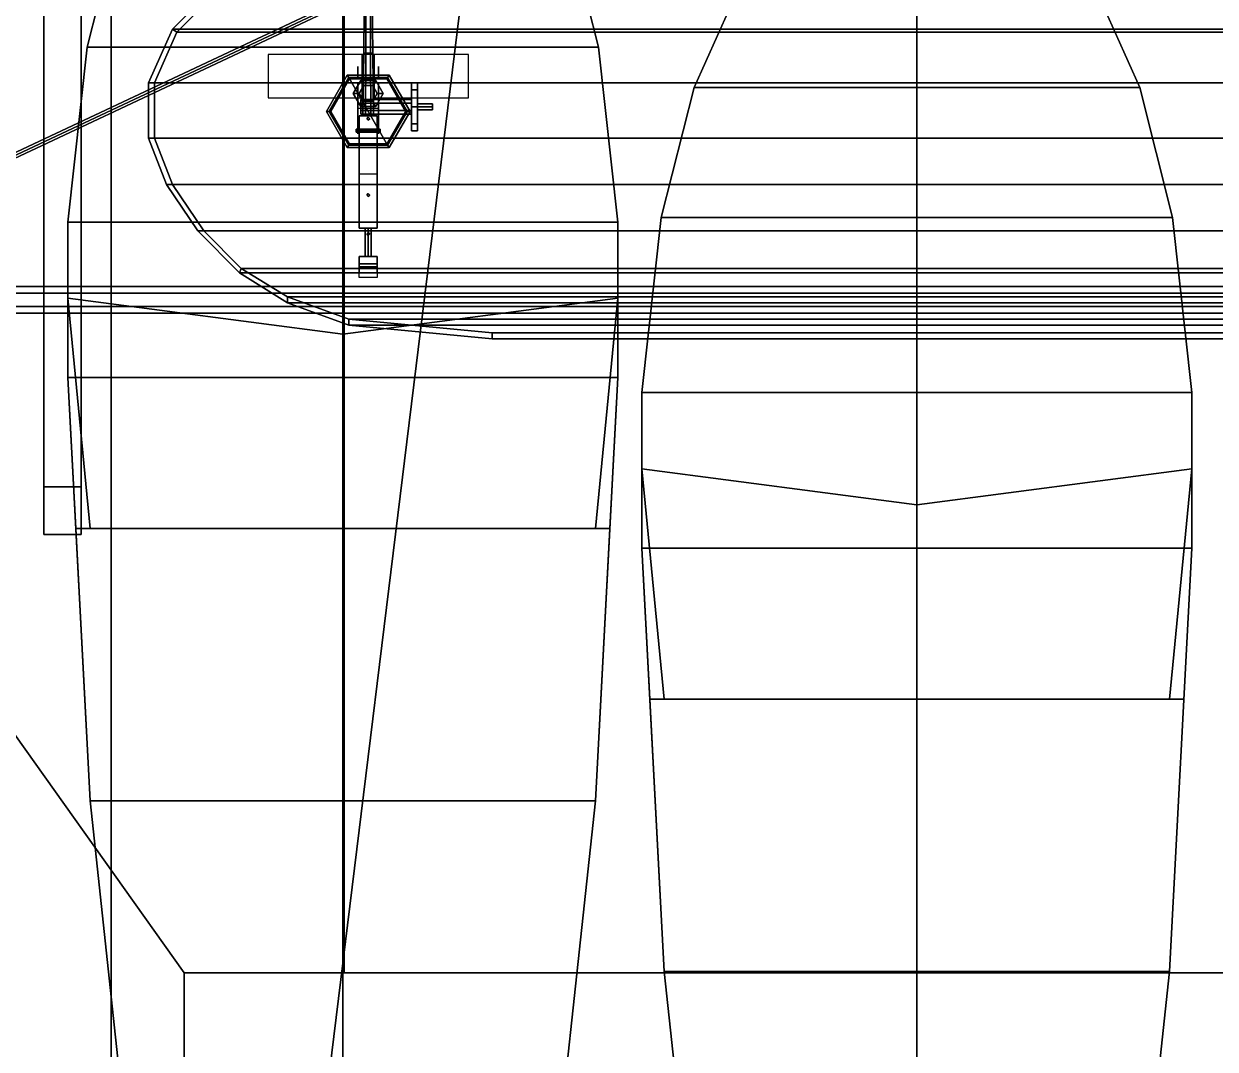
# Model space of a CAD drawing. Header units: millimetres. Extents: x -12 to 12, y -117 to 93.
# Drawn here: x -5.97 to 2, y 10.96 to 17.82 of the extents above; entities that cross this region are included whole.
import ezdxf

# ---------------------------------------------------------------- set-up
doc = ezdxf.new("R2010")
doc.units = ezdxf.units.MM
doc.header["$MEASUREMENT"] = 0
for name, color, linetype in [('barrel', 1, 'Continuous'), ('boats', 1, 'Continuous'), ('sleeve', 5, 'Continuous'), ('supersctucture', 3, 'Continuous'), ('turret', 2, 'Continuous')]:
    doc.layers.add(name, color=color, linetype=linetype)

msp = doc.modelspace()

# ---------------------------------------------------------------- linework, layer by layer
for points in [[(-6.5, 19.99, -6.98), (-5.39, 19.99, -7.11), (-5.39, 10.75, -7.11), (-6.5, 10.75, -6.98)], [(0, 10.75, -7.11), (-5.39, 10.75, -7.11), (-5.39, 19.99, -7.11), (0, 19.99, -7.11)], [(0, 19.99, -7.11), (5.39, 19.99, -7.11), (5.39, 10.75, -7.11), (0, 10.75, -7.11)], [(-3, 18.38, 22.13), (-5.5, -1.99, 28.75), (-5.5, -1.99, 28.81), (-3, 18.38, 22.18)], [(-3, 18.38, 22.18), (-5.5, -1.99, 28.81), (-5.5, -1.99, 28.75), (-3, 18.38, 22.13)], [(-4.98, 17.78, 24.02), (-4.98, 17.78, 25.38), (-4.61, 18.15, 25.38), (-4.61, 18.15, 24.02)], [(-4.98, 17.78, 25.38), (-4.95, 17.76, 25.38), (-4.58, 18.13, 25.38), (-4.61, 18.15, 25.38)], [(-4.61, 18.15, 24.02), (4.61, 18.15, 24.02), (4.98, 17.78, 24.02), (-4.98, 17.78, 24.02)], [(4.95, 17.76, 24.12), (4.58, 18.13, 24.12), (-4.58, 18.13, 24.12), (-4.95, 17.76, 24.12)], [(-4.58, 18.13, 24.12), (-4.58, 18.13, 25.38), (-4.95, 17.76, 25.38), (-4.95, 17.76, 24.12)], [(-4.98, 17.78, 24.02), (4.98, 17.78, 24.02), (5.14, 17.42, 24.02), (-5.14, 17.42, 24.02)], [(-5.14, 17.42, 24.02), (-5.14, 17.42, 25.38), (-4.98, 17.78, 25.38), (-4.98, 17.78, 24.02)], [(-5.14, 17.42, 25.38), (-5.1, 17.42, 25.38), (-4.95, 17.76, 25.38), (-4.98, 17.78, 25.38)], [(5.1, 17.42, 24.12), (4.95, 17.76, 24.12), (-4.95, 17.76, 24.12), (-5.1, 17.42, 24.12)], [(-4.95, 17.76, 24.12), (-4.95, 17.76, 25.38), (-5.1, 17.42, 25.38), (-5.1, 17.42, 24.12)], [(-3.92, 17.23, 24.2), (-3.795, 17.4465, 24.2), (-3.81, 17.4725, 24.17), (-3.95, 17.23, 24.17)], [(-3.81, 17.4725, 24.12), (-3.95, 17.23, 24.12), (-3.95, 17.23, 24.17), (-3.81, 17.4725, 24.17)], [(-3.795, 17.4465, 24.2), (-3.545, 17.4465, 24.2), (-3.53, 17.4725, 24.17), (-3.81, 17.4725, 24.17)], [(-3.53, 17.4725, 24.12), (-3.81, 17.4725, 24.12), (-3.81, 17.4725, 24.17), (-3.53, 17.4725, 24.17)], [(-3.545, 17.4465, 24.2), (-3.42, 17.23, 24.2), (-3.39, 17.23, 24.17), (-3.53, 17.4725, 24.17)], [(-3.39, 17.23, 24.12), (-3.53, 17.4725, 24.12), (-3.53, 17.4725, 24.17), (-3.39, 17.23, 24.17)], [(-5.14, 17.42, 24.02), (5.14, 17.42, 24.02), (5.14, 17.05, 24.02), (-5.14, 17.05, 24.02)], [(-5.14, 17.05, 24.02), (-5.14, 17.05, 25.38), (-5.14, 17.42, 25.38), (-5.14, 17.42, 24.02)], [(-5.14, 17.05, 25.38), (-5.1, 17.05, 25.38), (-5.1, 17.42, 25.38), (-5.14, 17.42, 25.38)], [(5.1, 17.05, 24.12), (5.1, 17.42, 24.12), (-5.1, 17.42, 24.12), (-5.1, 17.05, 24.12)], [(-5.1, 17.42, 24.12), (-5.1, 17.42, 25.38), (-5.1, 17.05, 25.38), (-5.1, 17.05, 24.12)], [(-3.795, 17.4465, 24.2), (-3.92, 17.23, 24.2), (-3.92, 17.23, 24.81), (-3.795, 17.4465, 24.81)], [(-3.545, 17.4465, 24.2), (-3.795, 17.4465, 24.2), (-3.795, 17.4465, 24.81), (-3.545, 17.4465, 24.81)], [(-3.42, 17.23, 24.2), (-3.545, 17.4465, 24.2), (-3.545, 17.4465, 24.81), (-3.42, 17.23, 24.81)], [(-3.795, 17.0135, 24.2), (-3.92, 17.23, 24.2), (-3.95, 17.23, 24.17), (-3.81, 16.9875, 24.17)], [(-3.95, 17.23, 24.12), (-3.81, 16.9875, 24.12), (-3.81, 16.9875, 24.17), (-3.95, 17.23, 24.17)], [(-3.92, 17.23, 24.2), (-3.795, 17.0135, 24.2), (-3.795, 17.0135, 24.81), (-3.92, 17.23, 24.81)], [(-3.545, 17.0135, 24.2), (-3.42, 17.23, 24.2), (-3.42, 17.23, 24.81), (-3.545, 17.0135, 24.81)], [(-3.42, 17.23, 24.2), (-3.545, 17.0135, 24.2), (-3.53, 16.9875, 24.17), (-3.39, 17.23, 24.17)], [(-3.53, 16.9875, 24.12), (-3.39, 17.23, 24.12), (-3.39, 17.23, 24.17), (-3.53, 16.9875, 24.17)], [(-5.14, 17.05, 24.02), (5.14, 17.05, 24.02), (5.02, 16.74, 24.02), (-5.02, 16.74, 24.02)], [(-5.02, 16.74, 24.02), (-5.02, 16.74, 25.38), (-5.14, 17.05, 25.38), (-5.14, 17.05, 24.02)], [(-5.02, 16.74, 25.38), (-4.98, 16.74, 25.38), (-5.1, 17.05, 25.38), (-5.14, 17.05, 25.38)], [(4.98, 16.74, 24.12), (5.1, 17.05, 24.12), (-5.1, 17.05, 24.12), (-4.98, 16.74, 24.12)], [(-5.1, 17.05, 24.12), (-5.1, 17.05, 25.38), (-4.98, 16.74, 25.38), (-4.98, 16.74, 24.12)], [(-3.545, 17.0135, 24.2), (-3.795, 17.0135, 24.2), (-3.81, 16.9875, 24.17), (-3.53, 16.9875, 24.17)], [(-3.81, 16.9875, 24.12), (-3.53, 16.9875, 24.12), (-3.53, 16.9875, 24.17), (-3.81, 16.9875, 24.17)], [(-3.795, 17.0135, 24.2), (-3.545, 17.0135, 24.2), (-3.545, 17.0135, 24.81), (-3.795, 17.0135, 24.81)], [(-5.02, 16.74, 24.02), (5.02, 16.74, 24.02), (4.81, 16.43, 24.02), (-4.81, 16.43, 24.02)], [(-4.81, 16.43, 24.02), (-4.81, 16.43, 25.38), (-5.02, 16.74, 25.38), (-5.02, 16.74, 24.02)], [(-4.81, 16.43, 25.38), (-4.77, 16.43, 25.38), (-4.98, 16.74, 25.38), (-5.02, 16.74, 25.38)], [(4.77, 16.43, 24.12), (4.98, 16.74, 24.12), (-4.98, 16.74, 24.12), (-4.77, 16.43, 24.12)], [(-4.98, 16.74, 24.12), (-4.98, 16.74, 25.38), (-4.77, 16.43, 25.38), (-4.77, 16.43, 24.12)], [(-4.81, 16.43, 24.02), (4.81, 16.43, 24.02), (4.53, 16.15, 24.02), (-4.53, 16.15, 24.02)], [(-4.53, 16.15, 24.02), (-4.53, 16.15, 25.38), (-4.81, 16.43, 25.38), (-4.81, 16.43, 24.02)], [(-4.53, 16.15, 25.38), (-4.52, 16.18, 25.38), (-4.77, 16.43, 25.38), (-4.81, 16.43, 25.38)], [(4.52, 16.18, 24.12), (4.77, 16.43, 24.12), (-4.77, 16.43, 24.12), (-4.52, 16.18, 24.12)], [(-4.77, 16.43, 24.12), (-4.77, 16.43, 25.38), (-4.52, 16.18, 25.38), (-4.52, 16.18, 24.12)], [(-4.21, 15.95, 25.38), (-4.21, 15.99, 25.38), (-4.52, 16.18, 25.38), (-4.53, 16.15, 25.38)], [(4.21, 15.99, 24.12), (4.52, 16.18, 24.12), (-4.52, 16.18, 24.12), (-4.21, 15.99, 24.12)], [(-4.52, 16.18, 24.12), (-4.52, 16.18, 25.38), (-4.21, 15.99, 25.38), (-4.21, 15.99, 24.12)], [(-4.53, 16.15, 24.02), (4.53, 16.15, 24.02), (4.21, 15.95, 24.02), (-4.21, 15.95, 24.02)], [(-4.21, 15.95, 24.02), (-4.21, 15.95, 25.38), (-4.53, 16.15, 25.38), (-4.53, 16.15, 24.02)], [(-8, 16.06, 23.94), (-8, 16.015, 24.0179), (8, 16.015, 24.0179), (8, 16.06, 23.94)], [(-8, 16.015, 23.8621), (-8, 16.06, 23.94), (8, 16.06, 23.94), (8, 16.015, 23.8621)], [(-8, 16.015, 24.0179), (-8, 15.925, 24.0179), (8, 15.925, 24.0179), (8, 16.015, 24.0179)], [(-8, 15.925, 23.8621), (-8, 16.015, 23.8621), (8, 16.015, 23.8621), (8, 15.925, 23.8621)], [(3.8, 15.84, 24.12), (4.21, 15.99, 24.12), (-4.21, 15.99, 24.12), (-3.8, 15.84, 24.12)], [(-4.21, 15.99, 24.12), (-4.21, 15.99, 25.38), (-3.8, 15.84, 25.38), (-3.8, 15.84, 24.12)], [(-3.8, 15.8, 25.38), (-3.8, 15.84, 25.38), (-4.21, 15.99, 25.38), (-4.21, 15.95, 25.38)], [(-4.21, 15.95, 24.02), (4.21, 15.95, 24.02), (3.8, 15.8, 24.02), (-3.8, 15.8, 24.02)], [(-3.8, 15.8, 24.02), (-3.8, 15.8, 25.38), (-4.21, 15.95, 25.38), (-4.21, 15.95, 24.02)], [(-8, 15.925, 24.0179), (-8, 15.88, 23.94), (8, 15.88, 23.94), (8, 15.925, 24.0179)], [(-8, 15.88, 23.94), (-8, 15.925, 23.8621), (8, 15.925, 23.8621), (8, 15.88, 23.94)], [(2.84, 15.75, 24.12), (3.8, 15.84, 24.12), (-3.8, 15.84, 24.12), (-2.84, 15.75, 24.12)], [(-3.8, 15.84, 24.12), (-3.8, 15.84, 25.38), (-2.84, 15.75, 25.38), (-2.84, 15.75, 24.12)], [(-2.84, 15.71, 25.38), (-2.84, 15.75, 25.38), (-3.8, 15.84, 25.38), (-3.8, 15.8, 25.38)], [(-3.8, 15.8, 24.02), (3.8, 15.8, 24.02), (2.84, 15.71, 24.02), (-2.84, 15.71, 24.02)], [(-2.84, 15.71, 24.02), (-2.84, 15.71, 25.38), (-3.8, 15.8, 25.38), (-3.8, 15.8, 24.02)], [(-2.84, 15.75, 24.12), (-2.84, 15.75, 25.38), (2.84, 15.75, 25.38), (2.84, 15.75, 24.12)], [(2.84, 15.71, 25.38), (2.84, 15.75, 25.38), (-2.84, 15.75, 25.38), (-2.84, 15.71, 25.38)], [(2.84, 15.71, 24.02), (2.84, 15.71, 25.38), (-2.84, 15.71, 25.38), (-2.84, 15.71, 24.02)], [(0, 15.71, 24.67), (0, -1.95, 31.69), (0, -1.95, 31.76), (0, 15.71, 24.72)], [(0, 15.71, 24.72), (0, -1.95, 31.76), (0, -1.95, 31.69), (0, 15.71, 24.67)]]:
    msp.add_3dface(points)
at = {"color": 2}
for points in [[(-8, 16.03, 23.94), (-7.96, 16.03, 23.98), (-2.96, 18.38, 22.21), (-3, 18.38, 22.17)], [(-7.96, 16.03, 23.9), (-8, 16.03, 23.94), (-3, 18.38, 22.17), (-2.96, 18.38, 22.13)], [(-7.96, 16.03, 23.98), (-7.92, 16.03, 23.94), (-2.92, 18.38, 22.17), (-2.96, 18.38, 22.21)], [(-7.92, 16.03, 23.94), (-7.96, 16.03, 23.9), (-2.96, 18.38, 22.13), (-2.92, 18.38, 22.17)], [(-5.5, -1.99, 28.78), (-5.46, -1.99, 28.82), (-7.96, 15.91, 23.98), (-8, 15.91, 23.94)], [(-5.46, -1.99, 28.74), (-5.5, -1.99, 28.78), (-8, 15.91, 23.94), (-7.96, 15.91, 23.9)], [(-5.46, -1.99, 28.82), (-5.42, -1.99, 28.78), (-7.92, 15.91, 23.94), (-7.96, 15.91, 23.98)], [(-5.42, -1.99, 28.78), (-5.46, -1.99, 28.74), (-7.96, 15.91, 23.9), (-7.92, 15.91, 23.94)]]:
    msp.add_3dface(points, dxfattribs=at)
at = {"layer": 'barrel'}
for points in [[(-3.7, 17.62, 25.18), (-3.685, 17.62, 25.206), (-3.6825, 18.17, 25.2017), (-3.695, 18.17, 25.18)], [(-3.685, 17.62, 25.154), (-3.7, 17.62, 25.18), (-3.695, 18.17, 25.18), (-3.6825, 18.17, 25.1583)], [(-3.685, 17.62, 25.206), (-3.655, 17.62, 25.206), (-3.6575, 18.17, 25.2017), (-3.6825, 18.17, 25.2017)], [(-3.655, 17.62, 25.154), (-3.685, 17.62, 25.154), (-3.6825, 18.17, 25.1583), (-3.6575, 18.17, 25.1583)], [(-3.655, 17.62, 25.206), (-3.64, 17.62, 25.18), (-3.645, 18.17, 25.18), (-3.6575, 18.17, 25.2017)], [(-3.64, 17.62, 25.18), (-3.655, 17.62, 25.154), (-3.6575, 18.17, 25.1583), (-3.645, 18.17, 25.18)], [(-3.7, 17.62, 25.18), (-3.685, 17.62, 25.154), (-3.6875, 17.2, 25.1497), (-3.705, 17.2, 25.18)], [(-3.685, 17.62, 25.206), (-3.7, 17.62, 25.18), (-3.705, 17.2, 25.18), (-3.6875, 17.2, 25.2103)], [(-3.685, 17.62, 25.154), (-3.655, 17.62, 25.154), (-3.6525, 17.2, 25.1497), (-3.6875, 17.2, 25.1497)], [(-3.655, 17.62, 25.206), (-3.685, 17.62, 25.206), (-3.6875, 17.2, 25.2103), (-3.6525, 17.2, 25.2103)], [(-3.655, 17.62, 25.154), (-3.64, 17.62, 25.18), (-3.635, 17.2, 25.18), (-3.6525, 17.2, 25.1497)], [(-3.64, 17.62, 25.18), (-3.655, 17.62, 25.206), (-3.6525, 17.2, 25.2103), (-3.635, 17.2, 25.18)]]:
    msp.add_3dface(points, dxfattribs=at)
at = {"layer": 'boats'}
for points in [[(-5.55, 17.66, 9.98), (-5.33, 18.53, 10.12), (-3.84, 18.53, 8.51), (-3.84, 17.66, 8.49)], [(-3.84, 17.66, 10.9), (-3.84, 18.53, 10.89), (-5.33, 18.53, 10.69), (-5.55, 17.66, 10.67)], [(-5.55, 17.66, 10.67), (-5.33, 18.53, 10.69), (-5.33, 18.53, 10.12), (-5.55, 17.66, 9.98)], [(-3.84, 17.66, 8.49), (-3.84, 18.53, 8.51), (-2.35, 18.53, 10.12), (-2.13, 17.66, 9.98)], [(-2.35, 18.53, 10.69), (-3.84, 18.53, 10.89), (-3.84, 17.66, 10.9), (-2.13, 17.66, 10.67)], [(-2.13, 17.66, 9.98), (-2.35, 18.53, 10.12), (-2.35, 18.53, 10.69), (-2.13, 17.66, 10.67)], [(-1.49, 17.39, 11.91), (-1.1, 18.26, 11.91), (-1.1, 18.26, 11.5), (-1.49, 17.39, 11.34)], [(0, 17.39, 12.11), (0, 18.26, 12.08), (-1.1, 18.26, 11.91), (-1.49, 17.39, 11.91)], [(-1.49, 17.39, 11.34), (-1.1, 18.26, 11.5), (0, 18.26, 10.32), (0, 17.39, 9.73)], [(1.1, 18.26, 11.91), (0, 18.26, 12.08), (0, 17.39, 12.11), (1.49, 17.39, 11.91)], [(0, 17.39, 9.73), (0, 18.26, 10.32), (1.1, 18.26, 11.5), (1.49, 17.39, 11.34)], [(1.49, 17.39, 11.34), (1.1, 18.26, 11.5), (1.1, 18.26, 11.91), (1.49, 17.39, 11.91)], [(-5.68, 16.49, 9.81), (-5.55, 17.66, 9.98), (-3.84, 17.66, 8.49), (-3.84, 16.49, 8.48)], [(-3.84, 16.49, 10.91), (-3.84, 17.66, 10.9), (-5.55, 17.66, 10.67), (-5.68, 16.49, 10.66)], [(-5.68, 16.49, 10.66), (-5.55, 17.66, 10.67), (-5.55, 17.66, 9.98), (-5.68, 16.49, 9.81)], [(-3.84, 16.49, 8.48), (-3.84, 17.66, 8.49), (-2.13, 17.66, 9.98), (-2, 16.49, 9.81)], [(-2.13, 17.66, 10.67), (-3.84, 17.66, 10.9), (-3.84, 16.49, 10.91), (-2, 16.49, 10.66)], [(-2, 16.49, 9.81), (-2.13, 17.66, 9.98), (-2.13, 17.66, 10.67), (-2, 16.49, 10.66)], [(-1.71, 16.52, 11.89), (-1.49, 17.39, 11.91), (-1.49, 17.39, 11.34), (-1.71, 16.52, 11.2)], [(0, 16.52, 12.12), (0, 17.39, 12.11), (-1.49, 17.39, 11.91), (-1.71, 16.52, 11.89)], [(-1.71, 16.52, 11.2), (-1.49, 17.39, 11.34), (0, 17.39, 9.73), (0, 16.52, 9.71)], [(1.49, 17.39, 11.91), (0, 17.39, 12.11), (0, 16.52, 12.12), (1.71, 16.52, 11.89)], [(0, 16.52, 9.71), (0, 17.39, 9.73), (1.49, 17.39, 11.34), (1.71, 16.52, 11.2)], [(1.71, 16.52, 11.2), (1.49, 17.39, 11.34), (1.49, 17.39, 11.91), (1.71, 16.52, 11.89)], [(-1.84, 15.35, 11.88), (-1.71, 16.52, 11.89), (-1.71, 16.52, 11.2), (-1.84, 15.35, 11.03)], [(0, 15.35, 12.13), (0, 16.52, 12.12), (-1.71, 16.52, 11.89), (-1.84, 15.35, 11.88)], [(-1.84, 15.35, 11.03), (-1.71, 16.52, 11.2), (0, 16.52, 9.71), (0, 15.35, 9.7)], [(1.71, 16.52, 11.89), (0, 16.52, 12.12), (0, 15.35, 12.13), (1.84, 15.35, 11.88)], [(0, 15.35, 9.7), (0, 16.52, 9.71), (1.71, 16.52, 11.2), (1.84, 15.35, 11.03)], [(1.84, 15.35, 11.03), (1.71, 16.52, 11.2), (1.71, 16.52, 11.89), (1.84, 15.35, 11.88)], [(-3.84, 15.74, 11.78), (-3.84, 16.49, 10.91), (-5.68, 16.49, 10.66), (-5.68, 15.98, 11.54)], [(-5.68, 15.45, 9.73), (-5.68, 16.49, 9.81), (-3.84, 16.49, 8.48), (-3.84, 15.45, 8.45)], [(-5.68, 15.98, 11.54), (-5.68, 15.98, 11.54), (-5.68, 16.49, 10.66), (-5.68, 15.45, 10.63)], [(-5.68, 15.45, 10.63), (-5.68, 16.49, 10.66), (-5.68, 16.49, 9.81), (-5.68, 15.45, 9.73)], [(-3.84, 15.45, 8.45), (-3.84, 16.49, 8.48), (-2, 16.49, 9.81), (-2, 15.45, 9.73)], [(-2, 16.49, 10.66), (-3.84, 16.49, 10.91), (-3.84, 15.74, 11.78), (-2, 15.98, 11.54)], [(-2, 15.45, 10.63), (-2, 16.49, 10.66), (-2, 15.98, 11.54)], [(-2, 15.45, 9.73), (-2, 16.49, 9.81), (-2, 16.49, 10.66), (-2, 15.45, 10.63)], [(-3.84, 14.44, 11.85), (-3.84, 15.74, 11.78), (-5.68, 15.98, 11.54), (-5.53, 14.44, 11.62)], [(-5.53, 14.44, 11.62), (-5.68, 15.98, 11.54), (-5.68, 15.45, 10.63), (-5.6265, 14.44, 10.63)], [(-2, 15.98, 11.54), (-3.84, 15.74, 11.78), (-3.84, 14.44, 11.85), (-2.15, 14.44, 11.62)], [(-2, 15.45, 10.63), (-2, 15.98, 11.54), (-2.15, 14.44, 11.62), (-2.0535, 14.44, 10.63)], [(-5.53, 12.62, 9.69), (-5.68, 15.45, 9.73), (-3.84, 15.45, 8.45), (-3.84, 12.62, 8.39)], [(-5.53, 12.62, 10.63), (-5.68, 15.45, 10.63), (-5.68, 15.45, 9.73), (-5.53, 12.62, 9.69)], [(-3.84, 12.62, 8.39), (-3.84, 15.45, 8.45), (-2, 15.45, 9.73), (-2.15, 12.62, 9.69)], [(-2.15, 12.62, 9.69), (-2, 15.45, 9.73), (-2, 15.45, 10.63), (-2.15, 12.62, 10.63)], [(-1.84, 14.31, 11.85), (-1.84, 15.35, 11.88), (-1.84, 15.35, 11.03), (-1.84, 14.31, 10.95)], [(0, 14.6, 13), (0, 15.35, 12.13), (-1.84, 15.35, 11.88), (-1.84, 14.84, 12.76)], [(-1.84, 14.31, 10.95), (-1.84, 15.35, 11.03), (0, 15.35, 9.7), (0, 14.31, 9.67)], [(-1.84, 14.84, 12.76), (-1.84, 14.84, 12.76), (-1.84, 15.35, 11.88), (-1.84, 14.31, 11.85)], [(1.84, 15.35, 11.88), (0, 15.35, 12.13), (0, 14.6, 13), (1.84, 14.84, 12.76)], [(0, 14.31, 9.67), (0, 15.35, 9.7), (1.84, 15.35, 11.03), (1.84, 14.31, 10.95)], [(1.84, 14.31, 10.95), (1.84, 15.35, 11.03), (1.84, 15.35, 11.88), (1.84, 14.31, 11.85)], [(1.84, 14.31, 11.85), (1.84, 15.35, 11.88), (1.84, 14.84, 12.76)], [(0, 13.3, 13.07), (0, 14.6, 13), (-1.84, 14.84, 12.76), (-1.69, 13.3, 12.84)], [(-1.69, 13.3, 12.84), (-1.84, 14.84, 12.76), (-1.84, 14.31, 11.85), (-1.7865, 13.3, 11.85)], [(1.84, 14.84, 12.76), (0, 14.6, 13), (0, 13.3, 13.07), (1.69, 13.3, 12.84)], [(1.84, 14.31, 11.85), (1.84, 14.84, 12.76), (1.69, 13.3, 12.84), (1.7865, 13.3, 11.85)], [(-2.15, 14.44, 11.62), (-5.53, 14.44, 11.62), (-5.6265, 14.44, 10.63), (-2.0535, 14.44, 10.63)], [(-2.0535, 14.44, 10.63), (-5.6265, 14.44, 10.63), (-5.53, 12.62, 10.63), (-2.15, 12.62, 10.63)], [(-3.84, 14.44, 11.85), (-3.84, 14.44, 11.85), (-5.53, 14.44, 11.62), (-2.15, 14.44, 11.62)], [(-1.69, 11.48, 11.85), (-1.84, 14.31, 11.85), (-1.84, 14.31, 10.95), (-1.69, 11.48, 10.91)], [(-1.69, 11.48, 10.91), (-1.84, 14.31, 10.95), (0, 14.31, 9.67), (0, 11.48, 9.61)], [(0, 11.48, 9.61), (0, 14.31, 9.67), (1.84, 14.31, 10.95), (1.69, 11.48, 10.91)], [(1.69, 11.48, 10.91), (1.84, 14.31, 10.95), (1.84, 14.31, 11.85), (1.69, 11.48, 11.85)], [(1.7865, 13.3, 11.85), (-1.7865, 13.3, 11.85), (-1.69, 11.48, 11.85), (1.69, 11.48, 11.85)], [(1.69, 13.3, 12.84), (-1.69, 13.3, 12.84), (-1.7865, 13.3, 11.85), (1.7865, 13.3, 11.85)], [(0, 13.3, 13.07), (0, 13.3, 13.07), (-1.69, 13.3, 12.84), (1.69, 13.3, 12.84)], [(-2.15, 12.62, 10.63), (-5.53, 12.62, 10.63), (-5.19, 9.46, 10.46), (-2.49, 9.46, 10.46)], [(-5.19, 9.46, 9.82), (-5.53, 12.62, 9.69), (-3.84, 12.62, 8.39), (-3.84, 9.46, 8.55)], [(-5.19, 9.46, 10.46), (-5.53, 12.62, 10.63), (-5.53, 12.62, 9.69), (-5.19, 9.46, 9.82)], [(-3.84, 9.46, 8.55), (-3.84, 12.62, 8.39), (-2.15, 12.62, 9.69), (-2.49, 9.46, 9.82)], [(-2.49, 9.46, 9.82), (-2.15, 12.62, 9.69), (-2.15, 12.62, 10.63), (-2.49, 9.46, 10.46)], [(1.69, 11.48, 11.85), (-1.69, 11.48, 11.85), (-1.35, 8.32, 11.68), (1.35, 8.32, 11.68)], [(-1.35, 8.32, 11.68), (-1.69, 11.48, 11.85), (-1.69, 11.48, 10.91), (-1.35, 8.32, 11.04)], [(-1.35, 8.32, 11.04), (-1.69, 11.48, 10.91), (0, 11.48, 9.61), (0, 8.32, 9.77)], [(0, 8.32, 9.77), (0, 11.48, 9.61), (1.69, 11.48, 10.91), (1.35, 8.32, 11.04)], [(1.35, 8.32, 11.04), (1.69, 11.48, 10.91), (1.69, 11.48, 11.85), (1.35, 8.32, 11.68)]]:
    msp.add_3dface(points, dxfattribs=at)
at = {"layer": 'sleeve'}
for points in [[(-3.61, 17.2, 25.15), (-3.61, 17.11, 25.1), (-3.73, 17.11, 25.1), (-3.73, 17.2, 25.15)], [(-3.61, 17.2, 25.21), (-3.61, 17.2, 25.15), (-3.73, 17.2, 25.15), (-3.73, 17.2, 25.21)], [(-3.73, 17.2, 25.15), (-3.73, 17.11, 25.1), (-3.73, 17.11, 25.25), (-3.73, 17.2, 25.21)], [(-3.73, 17.2, 25.21), (-3.73, 17.11, 25.25), (-3.61, 17.11, 25.25), (-3.61, 17.2, 25.21)], [(-3.68, 17.18, 25.35), (-3.67, 17.17, 25.35), (-3.66, 17.18, 25.35), (-3.67, 17.19, 25.35)], [(-3.67, 17.19, 25.21), (-3.68, 17.18, 25.21), (-3.68, 17.18, 25.35), (-3.67, 17.19, 25.35)], [(-3.68, 17.18, 25.21), (-3.67, 17.17, 25.22), (-3.67, 17.17, 25.35), (-3.68, 17.18, 25.35)], [(-3.66, 17.18, 25.21), (-3.67, 17.19, 25.21), (-3.67, 17.19, 25.35), (-3.66, 17.18, 25.35)], [(-3.67, 17.17, 25.22), (-3.66, 17.18, 25.21), (-3.66, 17.18, 25.35), (-3.67, 17.17, 25.35)], [(-3.61, 17.11, 25.25), (-3.61, 17.11, 25.1), (-3.61, 17.2, 25.15), (-3.61, 17.2, 25.21)], [(-3.75, 17.09, 25.18), (-3.75, 17.1, 25.19), (-3.75, 17.11, 25.18), (-3.75, 17.1, 25.17)], [(-3.59, 17.11, 25.18), (-3.59, 17.1, 25.17), (-3.75, 17.1, 25.17), (-3.75, 17.11, 25.18)], [(-3.59, 17.1, 25.19), (-3.59, 17.11, 25.18), (-3.75, 17.11, 25.18), (-3.75, 17.1, 25.19)], [(-3.59, 17.1, 25.17), (-3.59, 17.09, 25.18), (-3.75, 17.09, 25.18), (-3.75, 17.1, 25.17)], [(-3.59, 17.09, 25.18), (-3.59, 17.1, 25.19), (-3.75, 17.1, 25.19), (-3.75, 17.09, 25.18)], [(-3.61, 17.11, 25.1), (-3.61, 16.45, 25.1), (-3.73, 16.45, 25.1), (-3.73, 17.11, 25.1)], [(-3.73, 17.11, 25.25), (-3.73, 16.45, 25.25), (-3.61, 16.45, 25.25), (-3.61, 17.11, 25.25)], [(-3.73, 17.11, 25.1), (-3.73, 16.45, 25.1), (-3.73, 16.45, 25.25), (-3.73, 17.11, 25.25)], [(-3.61, 16.45, 25.25), (-3.61, 16.45, 25.1), (-3.61, 17.11, 25.1), (-3.61, 17.11, 25.25)], [(-3.59, 17.1, 25.17), (-3.59, 17.11, 25.18), (-3.59, 17.1, 25.19), (-3.59, 17.09, 25.18)], [(-3.73, 16.81, 25.25), (-3.73, 16.74, 25.37), (-3.61, 16.74, 25.37), (-3.61, 16.81, 25.25)], [(-3.68, 16.67, 25.42), (-3.67, 16.66, 25.42), (-3.66, 16.67, 25.42), (-3.67, 16.68, 25.42)], [(-3.67, 16.68, 25.25), (-3.68, 16.67, 25.25), (-3.68, 16.67, 25.42), (-3.67, 16.68, 25.42)], [(-3.68, 16.67, 25.25), (-3.67, 16.66, 25.25), (-3.67, 16.66, 25.42), (-3.68, 16.67, 25.42)], [(-3.66, 16.67, 25.25), (-3.67, 16.68, 25.25), (-3.67, 16.68, 25.42), (-3.66, 16.67, 25.42)], [(-3.67, 16.66, 25.25), (-3.66, 16.67, 25.25), (-3.66, 16.67, 25.42), (-3.67, 16.66, 25.42)], [(-3.73, 16.45, 25.25), (-3.73, 16.45, 25.1), (-3.61, 16.45, 25.1), (-3.61, 16.45, 25.25)], [(-3.69, 16.45, 25.17), (-3.67, 16.45, 25.15), (-3.67, 16.26, 25.15), (-3.69, 16.26, 25.17)], [(-3.67, 16.45, 25.19), (-3.69, 16.45, 25.17), (-3.69, 16.26, 25.17), (-3.67, 16.26, 25.19)], [(-3.67, 16.42, 25.1), (-3.66, 16.41, 25.1), (-3.67, 16.4, 25.1), (-3.68, 16.41, 25.1)], [(-3.68, 16.41, 25.3), (-3.67, 16.4, 25.3), (-3.66, 16.41, 25.3), (-3.67, 16.42, 25.3)], [(-3.67, 16.42, 25.1), (-3.68, 16.41, 25.1), (-3.68, 16.41, 25.3), (-3.67, 16.42, 25.3)], [(-3.67, 16.45, 25.15), (-3.65, 16.45, 25.17), (-3.65, 16.26, 25.17), (-3.67, 16.26, 25.15)], [(-3.65, 16.45, 25.17), (-3.67, 16.45, 25.19), (-3.67, 16.26, 25.19), (-3.65, 16.26, 25.17)], [(-3.66, 16.41, 25.1), (-3.67, 16.42, 25.1), (-3.67, 16.42, 25.3), (-3.66, 16.41, 25.3)], [(-3.68, 16.41, 25.1), (-3.67, 16.4, 25.1), (-3.67, 16.4, 25.3), (-3.68, 16.41, 25.3)], [(-3.67, 16.4, 25.1), (-3.66, 16.41, 25.1), (-3.66, 16.41, 25.3), (-3.67, 16.4, 25.3)], [(-3.73, 16.26, 25.12), (-3.73, 16.21, 25.05), (-3.61, 16.21, 25.05), (-3.61, 16.26, 25.12)], [(-3.73, 16.19, 25.27), (-3.73, 16.26, 25.2), (-3.61, 16.26, 25.2), (-3.61, 16.19, 25.27)], [(-3.73, 16.26, 25.2), (-3.73, 16.26, 25.12), (-3.61, 16.26, 25.12), (-3.61, 16.26, 25.2)], [(-3.73, 16.21, 25.05), (-3.73, 16.15, 25.02), (-3.61, 16.15, 25.02), (-3.61, 16.21, 25.05)], [(-3.73, 16.12, 25.27), (-3.73, 16.19, 25.27), (-3.61, 16.19, 25.27), (-3.61, 16.12, 25.27)]]:
    msp.add_3dface(points, dxfattribs=at)
at = {"layer": 'supersctucture'}
for points in [[(-5.84, 22.81, 8.5), (-5.84, 22.41, 8.5), (-5.84, 14.4, 19.22), (-5.84, 14.72, 19.52)], [(-5.59, 14.72, 19.52), (-5.59, 22.81, 8.5), (-5.84, 22.81, 8.5), (-5.84, 14.72, 19.52)], [(-5.59, 14.4, 19.22), (-5.59, 22.41, 8.5), (-5.59, 22.81, 8.5), (-5.59, 14.72, 19.52)], [(-5.84, 14.4, 19.22), (-5.84, 22.41, 8.5), (-5.59, 22.41, 8.5), (-5.59, 14.4, 19.22)], [(-10.96, 19.99, 5.97), (-10.96, 19.99, 5.97), (-11.13, 10.75, 5.97), (-5.46, 8.84, 5.99)], [(-10.96, 19.99, 5.97), (-4.9, 11.47, 5.97), (-3.83, 11.47, 5.97), (-3.83, 19.99, 5.97)], [(-4.9, 11.47, 5.97), (-10.96, 19.99, 5.97), (-5.46, 8.84, 5.99), (-4.9, 8.84, 5.99)], [(-3.83, 19.99, 5.97), (-3.83, 11.47, 5.97), (-3.83, 11.47, 8.77), (-3.83, 19.99, 8.92)], [(-3.83, 19.99, 8.92), (-3.83, 11.47, 8.77), (3.83, 11.47, 8.77), (3.83, 19.99, 8.92)], [(-5.84, 14.72, 19.52), (-5.84, 14.4, 19.22), (-5.59, 14.4, 19.22), (-5.59, 14.72, 19.52)], [(-4.9, 11.47, 8.77), (-4.9, 11.47, 5.97), (-4.9, 8.84, 5.99), (-4.9, 8.84, 8.67)], [(-3.83, 11.47, 5.97), (-4.9, 11.47, 5.97), (-4.9, 11.47, 8.77), (-3.83, 11.47, 8.77)], [(4.9, 11.47, 8.77), (-4.9, 11.47, 8.77), (-4.9, 8.84, 8.67), (4.9, 8.84, 8.67)]]:
    msp.add_3dface(points, dxfattribs=at)
at = {"layer": 'turret'}
for points in [[(-3.71, 17.61, 24.54), (-4.34, 17.61, 24.54), (-4.34, 17.32, 25.5), (-3.71, 17.32, 25.5)], [(-3.63, 17.61, 24.54), (-3.71, 17.61, 24.54), (-3.71, 17.4499, 25.0699), (-3.63, 17.4499, 25.0699)], [(-3, 17.61, 24.54), (-3.63, 17.61, 24.54), (-3.63, 17.32, 25.5), (-3, 17.32, 25.5)], [(-3.8, 17.0048, 24.81), (-3.93, 17.23, 24.81), (-3.8, 17.4552, 24.81), (-3.54, 17.0048, 24.81)], [(-3.93, 17.23, 24.85), (-3.8, 17.0048, 24.85), (-3.54, 17.0048, 24.85), (-3.8, 17.4552, 24.85)], [(-3.8, 17.4552, 24.81), (-3.93, 17.23, 24.81), (-3.93, 17.23, 24.85), (-3.8, 17.4552, 24.85)], [(-3.54, 17.0048, 24.81), (-3.8, 17.4552, 24.81), (-3.54, 17.4552, 24.81), (-3.41, 17.23, 24.81)], [(-3.8, 17.4552, 24.85), (-3.54, 17.0048, 24.85), (-3.41, 17.23, 24.85), (-3.54, 17.4552, 24.85)], [(-3.54, 17.4552, 24.81), (-3.8, 17.4552, 24.81), (-3.8, 17.4552, 24.85), (-3.54, 17.4552, 24.85)], [(-3.74, 17.45, 24.81), (-3.74, 17.53, 24.8), (-3.74, 17.5, 24.9), (-3.74, 17.45, 24.85)], [(-3.6, 17.45, 24.81), (-3.6, 17.53, 24.8), (-3.6, 17.5, 24.9), (-3.6, 17.45, 24.85)], [(-3.41, 17.23, 24.81), (-3.54, 17.4552, 24.81), (-3.54, 17.4552, 24.85), (-3.41, 17.23, 24.85)], [(-3.72, 17.4366, 24.85), (-3.77, 17.35, 24.85), (-3.77, 17.35, 24.94), (-3.72, 17.4366, 24.94)], [(-3.73, 17.35, 24.98), (-3.7, 17.402, 24.98), (-3.72, 17.4366, 24.94), (-3.77, 17.35, 24.94)], [(-3.74, 17.25, 25), (-3.74, 17.42, 25), (-3.74, 17.42, 25.03), (-3.74, 17.27, 25.07)], [(-3.74, 17.25, 25), (-3.74, 17.42, 25), (-3.6, 17.42, 25), (-3.6, 17.25, 25)], [(-3.7, 17.402, 24.98), (-3.73, 17.35, 24.98), (-3.73, 17.35, 25), (-3.7, 17.402, 25)], [(-3.62, 17.4366, 24.85), (-3.72, 17.4366, 24.85), (-3.72, 17.4366, 24.94), (-3.62, 17.4366, 24.94)], [(-3.7, 17.402, 24.98), (-3.64, 17.402, 24.98), (-3.62, 17.4366, 24.94), (-3.72, 17.4366, 24.94)], [(-3.64, 17.402, 24.98), (-3.7, 17.402, 24.98), (-3.7, 17.402, 25), (-3.64, 17.402, 25)], [(-3.64, 17.402, 24.98), (-3.61, 17.35, 24.98), (-3.57, 17.35, 24.94), (-3.62, 17.4366, 24.94)], [(-3.61, 17.35, 24.98), (-3.64, 17.402, 24.98), (-3.64, 17.402, 25), (-3.61, 17.35, 25)], [(-3.57, 17.35, 24.85), (-3.62, 17.4366, 24.85), (-3.62, 17.4366, 24.94), (-3.57, 17.35, 24.94)], [(-3.6, 17.25, 25), (-3.6, 17.42, 25), (-3.6, 17.42, 25.03), (-3.6, 17.27, 25.07)], [(-3.38, 17.26, 25.05), (-3.38, 17.3731, 25.0031), (-3.38, 17.42, 24.89), (-3.38, 17.1469, 25.0031)], [(-3.38, 17.42, 24.89), (-3.38, 17.3731, 25.0031), (-3.34, 17.3731, 25.0031), (-3.34, 17.42, 24.89)], [(-3.38, 17.1469, 25.0031), (-3.38, 17.42, 24.89), (-3.38, 17.3731, 24.7769), (-3.38, 17.1, 24.89)], [(-3.38, 17.3731, 24.7769), (-3.38, 17.42, 24.89), (-3.34, 17.42, 24.89), (-3.34, 17.3731, 24.7769)], [(-3.38, 17.26, 24.73), (-3.38, 17.3731, 24.7769), (-3.34, 17.3731, 24.7769), (-3.34, 17.26, 24.73)], [(-3.38, 17.3731, 25.0031), (-3.38, 17.26, 25.05), (-3.34, 17.26, 25.05), (-3.34, 17.3731, 25.0031)], [(-3.38, 17.1, 24.89), (-3.38, 17.3731, 24.7769), (-3.38, 17.26, 24.73), (-3.38, 17.1469, 24.7769)], [(-3.34, 17.1469, 25.0031), (-3.34, 17.42, 24.89), (-3.34, 17.3731, 25.0031), (-3.34, 17.26, 25.05)], [(-3.34, 17.1, 24.89), (-3.34, 17.3731, 24.7769), (-3.34, 17.42, 24.89), (-3.34, 17.1469, 25.0031)], [(-3.34, 17.1469, 24.7769), (-3.34, 17.26, 24.73), (-3.34, 17.3731, 24.7769), (-3.34, 17.1, 24.89)], [(-3.77, 17.35, 24.85), (-3.72, 17.2634, 24.85), (-3.72, 17.2634, 24.94), (-3.77, 17.35, 24.94)], [(-3.7, 17.298, 24.98), (-3.73, 17.35, 24.98), (-3.77, 17.35, 24.94), (-3.72, 17.2634, 24.94)], [(-3.73, 17.35, 24.98), (-3.7, 17.298, 24.98), (-3.7, 17.298, 25), (-3.73, 17.35, 25)], [(-3.72, 17.285, 24.9333), (-3.72, 17.31, 24.89), (-3.72, 17.285, 24.8467), (-3.72, 17.235, 24.9333)], [(-3.72, 17.285, 24.8467), (-3.72, 17.31, 24.89), (-3.38, 17.31, 24.89), (-3.38, 17.285, 24.8467)], [(-3.72, 17.31, 24.89), (-3.72, 17.285, 24.9333), (-3.38, 17.285, 24.9333), (-3.38, 17.31, 24.89)], [(-3.64, 17.298, 24.98), (-3.7, 17.298, 24.98), (-3.72, 17.2634, 24.94), (-3.62, 17.2634, 24.94)], [(-3.7, 17.298, 24.98), (-3.64, 17.298, 24.98), (-3.64, 17.298, 25), (-3.7, 17.298, 25)], [(-3.64, 17.298, 24.98), (-3.61, 17.35, 24.98), (-3.61, 17.35, 25), (-3.64, 17.298, 25)], [(-3.61, 17.35, 24.98), (-3.64, 17.298, 24.98), (-3.62, 17.2634, 24.94), (-3.57, 17.35, 24.94)], [(-3.62, 17.2634, 24.85), (-3.57, 17.35, 24.85), (-3.57, 17.35, 24.94), (-3.62, 17.2634, 24.94)], [(-3.93, 17.23, 24.81), (-3.8, 17.0048, 24.81), (-3.8, 17.0048, 24.85), (-3.93, 17.23, 24.85)], [(-3.74, 17.19, 25.04), (-3.74, 17.25, 25), (-3.74, 17.27, 25.07), (-3.74, 17.23, 25.09)], [(-3.74, 17.15, 25.09), (-3.74, 17.19, 25.04), (-3.74, 17.23, 25.09), (-3.74, 17.2, 25.16)], [(-3.72, 17.235, 24.9333), (-3.72, 17.285, 24.8467), (-3.72, 17.235, 24.8467), (-3.72, 17.21, 24.89)], [(-3.72, 17.235, 24.8467), (-3.72, 17.285, 24.8467), (-3.38, 17.285, 24.8467), (-3.38, 17.235, 24.8467)], [(-3.72, 17.285, 24.9333), (-3.72, 17.235, 24.9333), (-3.38, 17.235, 24.9333), (-3.38, 17.285, 24.9333)], [(-3.72, 17.2634, 24.85), (-3.62, 17.2634, 24.85), (-3.62, 17.2634, 24.94), (-3.72, 17.2634, 24.94)], [(-3.72, 17.21, 24.89), (-3.72, 17.235, 24.8467), (-3.38, 17.235, 24.8467), (-3.38, 17.21, 24.89)], [(-3.72, 17.235, 24.9333), (-3.72, 17.21, 24.89), (-3.38, 17.21, 24.89), (-3.38, 17.235, 24.9333)], [(-3.6, 17.19, 25.04), (-3.6, 17.25, 25), (-3.6, 17.27, 25.07), (-3.6, 17.23, 25.09)], [(-3.6, 17.15, 25.09), (-3.6, 17.19, 25.04), (-3.6, 17.23, 25.09), (-3.6, 17.2, 25.16)], [(-3.54, 17.0048, 24.81), (-3.41, 17.23, 24.81), (-3.41, 17.23, 24.85), (-3.54, 17.0048, 24.85)], [(-3.38, 17.1469, 24.7769), (-3.38, 17.26, 24.73), (-3.34, 17.26, 24.73), (-3.34, 17.1469, 24.7769)], [(-3.38, 17.26, 25.05), (-3.38, 17.1469, 25.0031), (-3.34, 17.1469, 25.0031), (-3.34, 17.26, 25.05)], [(-3.34, 17.28, 24.77), (-3.34, 17.26, 24.79), (-3.24, 17.26, 24.79), (-3.24, 17.28, 24.77)], [(-3.34, 17.26, 24.75), (-3.34, 17.28, 24.77), (-3.24, 17.28, 24.77), (-3.24, 17.26, 24.75)], [(-3.34, 17.26, 24.79), (-3.34, 17.24, 24.77), (-3.24, 17.24, 24.77), (-3.24, 17.26, 24.79)], [(-3.34, 17.24, 24.77), (-3.34, 17.26, 24.75), (-3.24, 17.26, 24.75), (-3.24, 17.24, 24.77)], [(-3.24, 17.24, 24.77), (-3.24, 17.26, 24.75), (-3.24, 17.28, 24.77), (-3.24, 17.26, 24.79)], [(-3.74, 17.15, 25.15), (-3.74, 17.15, 25.09), (-3.74, 17.2, 25.16), (-3.74, 17.15, 25.18)], [(-3.74, 17.08, 25.16), (-3.74, 17.15, 25.15), (-3.74, 17.15, 25.18), (-3.74, 17.1, 25.21)], [(-3.6, 17.15, 25.15), (-3.6, 17.15, 25.09), (-3.6, 17.2, 25.16), (-3.6, 17.15, 25.18)], [(-3.6, 17.08, 25.16), (-3.6, 17.15, 25.15), (-3.6, 17.15, 25.18), (-3.6, 17.1, 25.21)], [(-3.38, 17.1469, 25.0031), (-3.38, 17.1, 24.89), (-3.34, 17.1, 24.89), (-3.34, 17.1469, 25.0031)], [(-3.38, 17.1, 24.89), (-3.38, 17.1469, 24.7769), (-3.34, 17.1469, 24.7769), (-3.34, 17.1, 24.89)], [(-3.8, 17.0048, 24.81), (-3.54, 17.0048, 24.81), (-3.54, 17.0048, 24.85), (-3.8, 17.0048, 24.85)]]:
    msp.add_3dface(points, dxfattribs=at)

doc.saveas('drawing.dxf')
